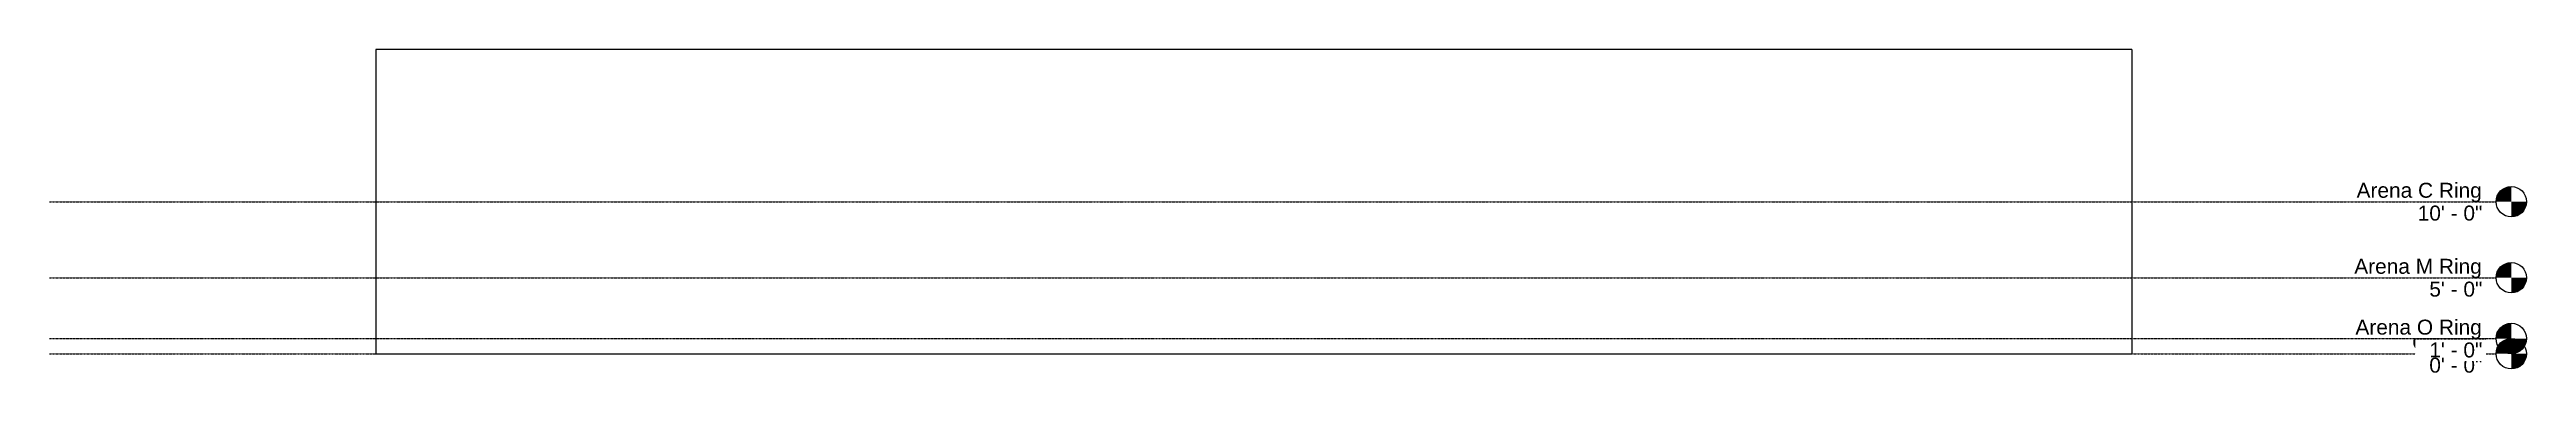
# Model space of a CAD drawing. Header units: inches. Extents: x -1015 to 942, y -18 to 240.
import ezdxf

# ---------------------------------------------------------------- set-up
doc = ezdxf.new("R2010")
doc.units = ezdxf.units.IN
doc.header["$MEASUREMENT"] = 0
doc.linetypes.add('Grid Line 1_2_', pattern=[0.875, 0.5, -0.125, 0.125, -0.125])
doc.layers.add('A-FLOR-LEVL', color=6, linetype='Continuous', lineweight=9)
doc.layers.add('A-WALL', color=2, linetype='Continuous', lineweight=13)

# ---------------------------------------------------------------- blocks, each defined once
blk = doc.blocks.new('Level - Level Head - Circle-50818-South')
at = {"layer": 'A-FLOR-LEVL'}
h = blk.add_hatch(color=256, dxfattribs=at)
edge = h.paths.add_edge_path(flags=0)
edge.add_line((930.4, 0), (918.4, 0))
edge.add_arc((930.4, 0), 12, 90, 180, ccw=False)
edge.add_line((930.4, 12), (930.4, 0))
h = blk.add_hatch(color=256, dxfattribs=at)
edge = h.paths.add_edge_path(flags=0)
edge.add_line((930.4, -12), (930.4, 0))
edge.add_line((930.4, 0), (942.4, 0))
edge.add_arc((930.4, 0), 12, 270, 360, ccw=False)
blk.add_circle((930.4, 0), 12, dxfattribs=at)

msp = doc.modelspace()

# ---------------------------------------------------------------- linework, layer by layer
at = {"layer": 'A-WALL'}
for p, q in [((630.6, 240), (-757.4, 240)), ((-757.4, 240), (-757.4, 0)), ((630.6, 240), (630.6, 0)), ((-757.4, 0), (630.6, 0))]:
    msp.add_line(p, q, dxfattribs=at)

# ---------------------------------------------------------------- block references
at = {"layer": 'A-FLOR-LEVL'}
for p in [(0, 120), (0, 60), (0, 0)]:
    msp.add_blockref('Level - Level Head - Circle-50818-South', p, dxfattribs=at)

# ---------------------------------------------------------------- next in the draw order: texts
at = {"layer": 'A-FLOR-LEVL', "char_height": 11.802, "attachment_point": 3, "line_spacing_factor": 0.938532, "bg_fill": 3, "box_fill_scale": 1.25, "bg_fill_color": 0, "bg_fill_transparency": 0}
for s, insert, width in [('\\fArial|b0|i0|c0|p34|;Arena C Ring', (907.1, 134.9), 117.792), ('\\fArial|b0|i0|c0|p34|;Arena M Ring', (907.1, 74.9), 119.952), ('\\fArial|b0|i0|c0|p34|;Ground', (907.1, 14.9), 65.52)]:
    msp.add_mtext(s, dxfattribs=dict(at, insert=insert, width=width))

# ---------------------------------------------------------------- next in the draw order: texts
for s, insert, width in [('\\fArial|b0|i0|c0|p34|;10\' - 0"', (907.6, 116.9), 60.912), ('\\fArial|b0|i0|c0|p34|;5\' - 0"', (907.6, 56.9), 49.968), ('\\fArial|b0|i0|c0|p34|;0\' - 0"', (907.6, -3.1), 49.968)]:
    msp.add_mtext(s, dxfattribs=dict(at, insert=insert, width=width))

# ---------------------------------------------------------------- next in the draw order: linework, layer by layer
at = {"layer": 'A-FLOR-LEVL', "linetype": 'Grid Line 1_2_'}
for p, q in [((-1015.3, 120), (918.4, 120)), ((-1015.3, 60), (918.4, 60)), ((-1015.3, 0), (918.4, 0))]:
    msp.add_line(p, q, dxfattribs=at)

# ---------------------------------------------------------------- next in the draw order: block references
at = {"layer": 'A-FLOR-LEVL'}
msp.add_blockref('Level - Level Head - Circle-50818-South', (0, 12), dxfattribs=at)

# ---------------------------------------------------------------- next in the draw order: texts
at = {"layer": 'A-FLOR-LEVL', "insert": (907.1, 26.9), "char_height": 11.802, "width": 118.944, "attachment_point": 3, "line_spacing_factor": 0.938532, "bg_fill": 3, "box_fill_scale": 1.25, "bg_fill_color": 0, "bg_fill_transparency": 0}
msp.add_mtext('\\fArial|b0|i0|c0|p34|;Arena O Ring', dxfattribs=at)

# ---------------------------------------------------------------- next in the draw order: texts
at = {"layer": 'A-FLOR-LEVL', "insert": (907.6, 8.9), "char_height": 11.802, "width": 49.968, "attachment_point": 3, "line_spacing_factor": 0.938532, "bg_fill": 3, "box_fill_scale": 1.25, "bg_fill_color": 0, "bg_fill_transparency": 0}
msp.add_mtext('\\fArial|b0|i0|c0|p34|;1\' - 0"', dxfattribs=at)

# ---------------------------------------------------------------- next in the draw order: linework, layer by layer
at = {"layer": 'A-FLOR-LEVL', "linetype": 'Grid Line 1_2_'}
msp.add_line((-1015.3, 12), (918.4, 12), dxfattribs=at)

doc.saveas('drawing.dxf')
